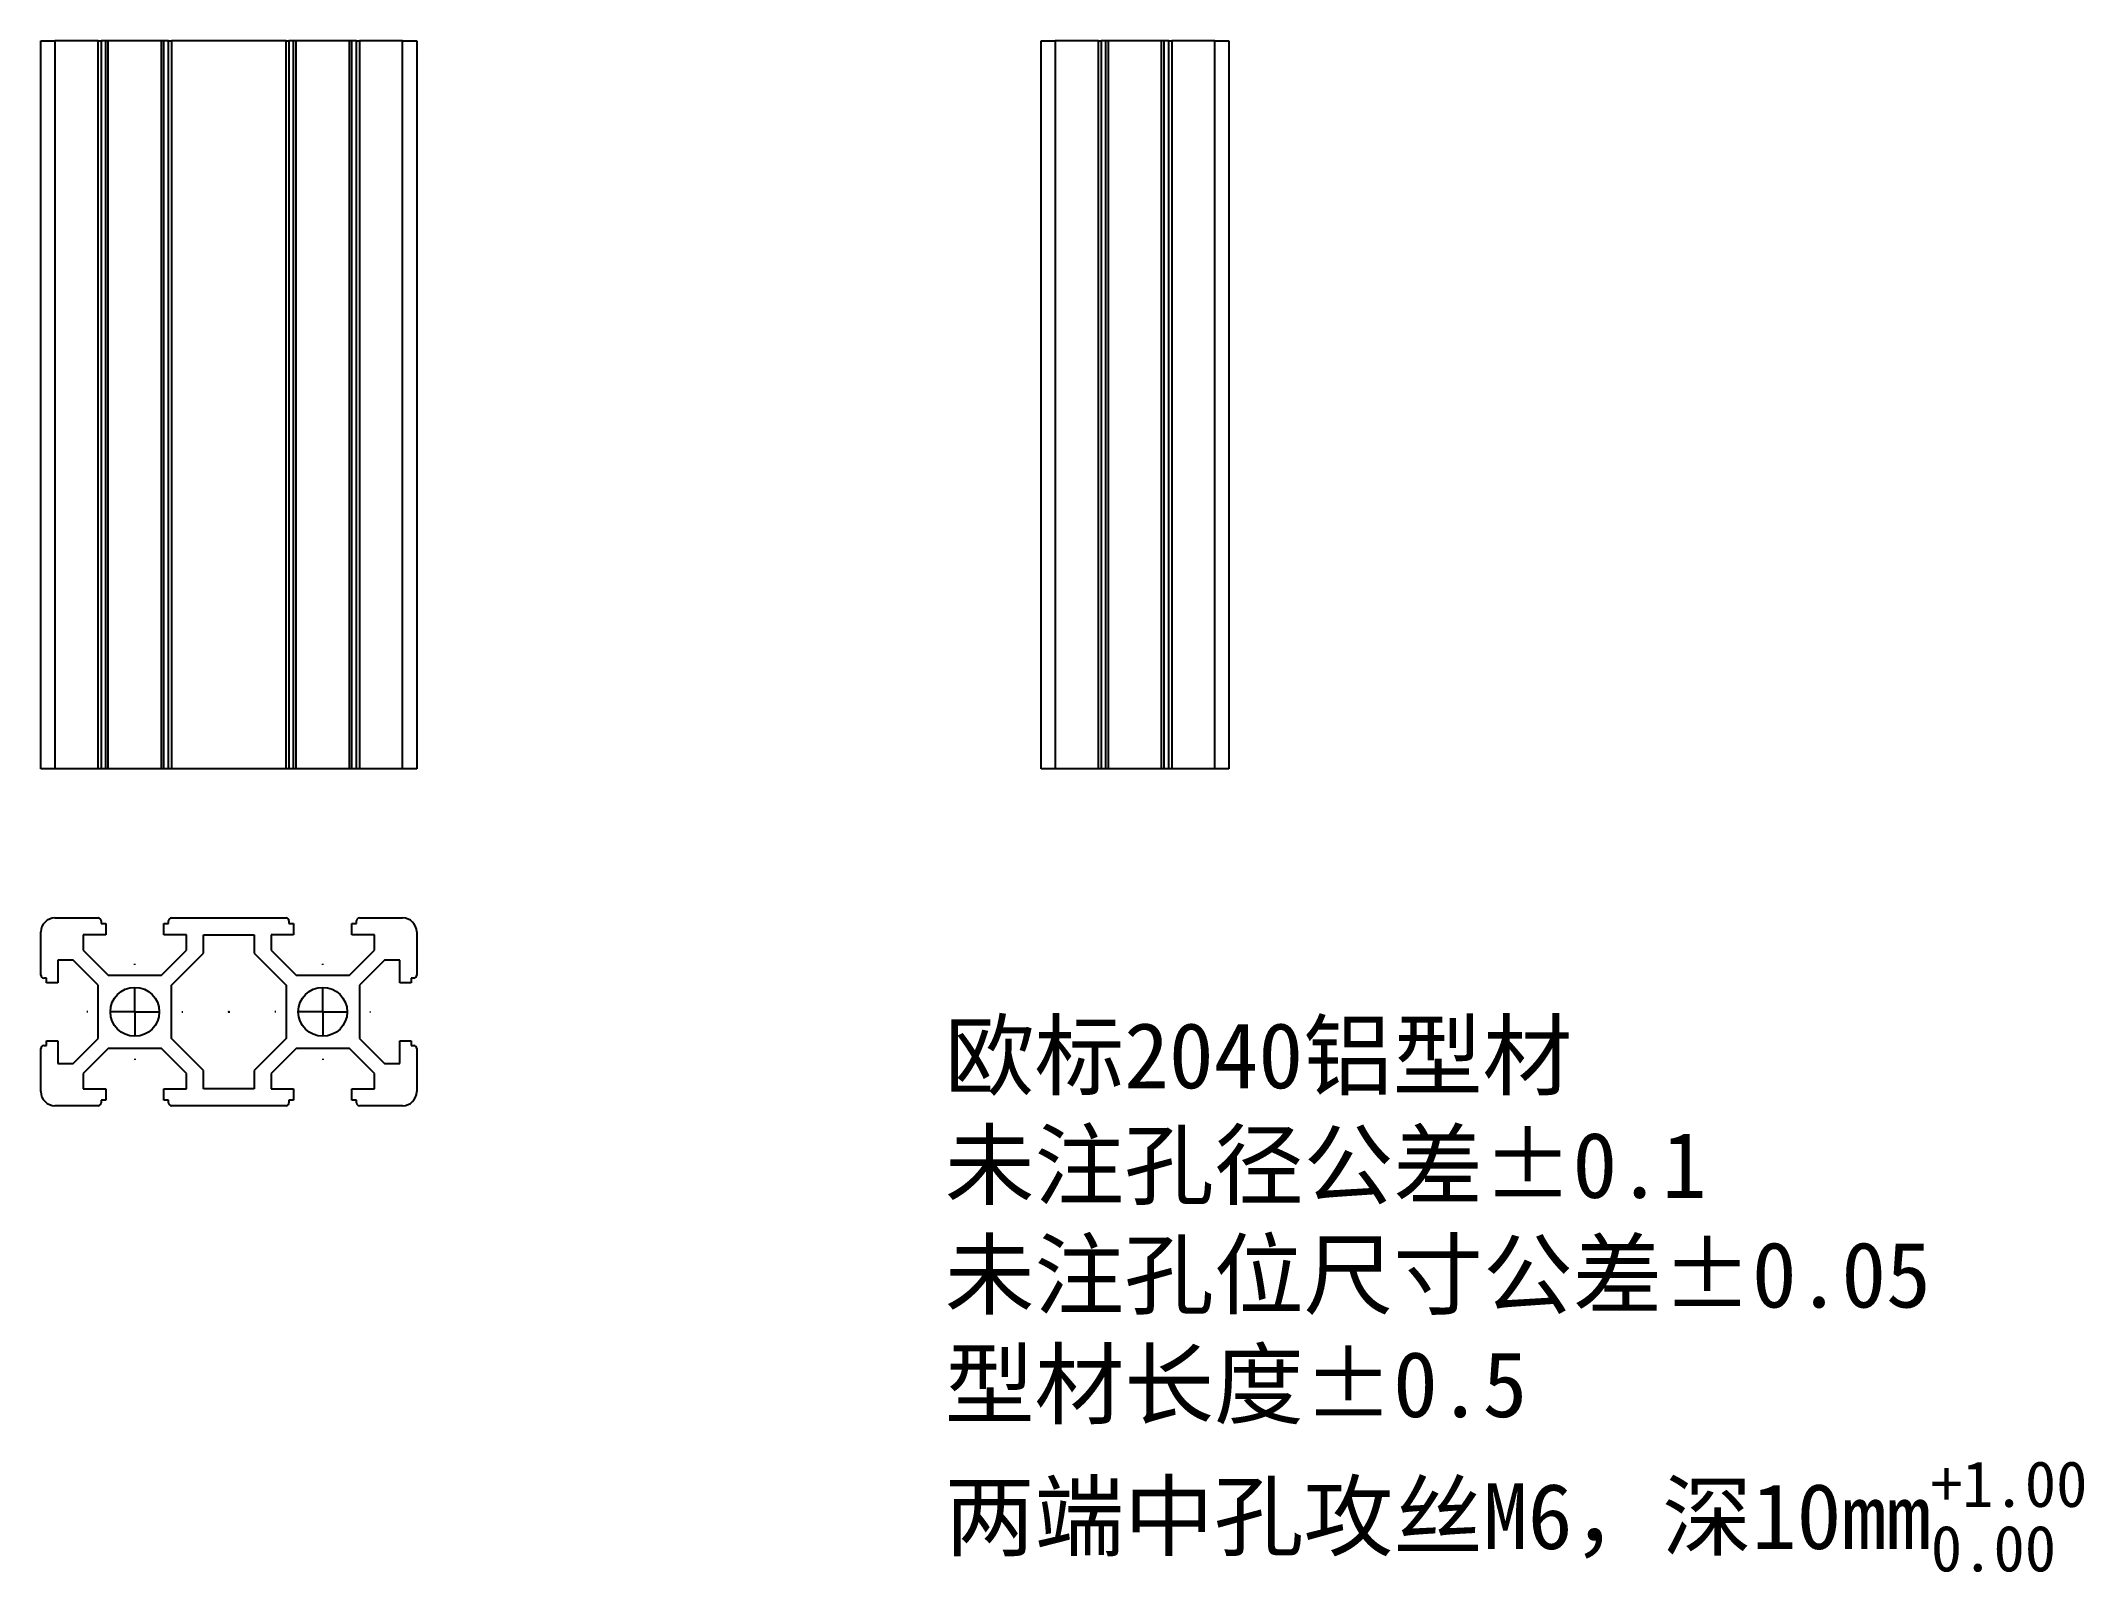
# Model space of a CAD drawing. Header units: millimetres. Extents: x 89 to 307, y 13 to 176.
import ezdxf

# ---------------------------------------------------------------- set-up
doc = ezdxf.new("R2010")
doc.units = ezdxf.units.MM
doc.header["$PDSIZE"] = -1
doc.layers.add('图框', color=7, linetype='Continuous')

# ---------------------------------------------------------------- blocks, each defined once
blk = doc.blocks.new('SW_CENTERMARKSYMBOL_0')
at = {"layer": '图框', "color": 0}
for p, q in [((0, 5), (0, 5.1)), ((0, 0), (0, 2.5)), ((-5, 0), (-5.1, 0)), ((0, 0), (-2.5, 0)), ((0, 0), (0, -2.5)), ((0, 0), (2.5, 0)), ((5, 0), (5.1, 0)), ((0, -5), (0, -5.1))]:
    blk.add_line(p, q, dxfattribs=at)
blk = doc.blocks.new('SW_CENTERMARKSYMBOL_1')
at = {"layer": '图框', "color": 0}
for p, q in [((0, 5), (0, 5.1)), ((0, 0), (0, 2.5)), ((-5, 0), (-5.1, 0)), ((0, 0), (-2.5, 0)), ((0, 0), (0, -2.5)), ((0, 0), (2.5, 0)), ((5, 0), (5.1, 0)), ((0, -5), (0, -5.1))]:
    blk.add_line(p, q, dxfattribs=at)

msp = doc.modelspace()

# ---------------------------------------------------------------- linework, layer by layer
at = {"color": 7, "linetype": 'Continuous', "lineweight": 25}
for p, q in [((89.19, 98.75), (89.19, 176.25)), ((89.19, 176.25), (90.69, 176.25)), ((90.69, 176.25), (90.69, 98.75)), ((95.29, 176.25), (90.69, 176.25)), ((95.29, 98.75), (95.29, 176.25)), ((95.29, 176.25), (95.59, 176.25)), ((95.59, 176.25), (95.59, 98.75)), ((96.09, 176.25), (95.59, 176.25)), ((96.09, 98.75), (96.09, 176.25)), ((96.35, 176.25), (96.09, 176.25)), ((96.35, 98.75), (96.35, 176.25)), ((102.03, 176.25), (96.35, 176.25)), ((102.03, 98.75), (102.03, 176.25)), ((102.29, 176.25), (102.03, 176.25)), ((102.29, 98.75), (102.29, 176.25)), ((102.79, 176.25), (102.29, 176.25)), ((102.79, 98.75), (102.79, 176.25)), ((102.79, 176.25), (103.09, 176.25)), ((103.09, 176.25), (103.09, 98.75)), ((115.29, 176.25), (103.09, 176.25)), ((115.29, 98.75), (115.29, 176.25)), ((115.29, 176.25), (115.59, 176.25)), ((115.59, 176.25), (115.59, 98.75)), ((116.09, 176.25), (115.59, 176.25)), ((116.09, 98.75), (116.09, 176.25)), ((116.35, 176.25), (116.09, 176.25)), ((116.35, 98.75), (116.35, 176.25)), ((122.03, 176.25), (116.35, 176.25)), ((122.03, 98.75), (122.03, 176.25)), ((122.29, 176.25), (122.03, 176.25)), ((122.29, 98.75), (122.29, 176.25)), ((122.79, 176.25), (122.29, 176.25)), ((122.79, 98.75), (122.79, 176.25)), ((122.79, 176.25), (123.09, 176.25)), ((123.09, 176.25), (123.09, 98.75)), ((127.69, 176.25), (123.09, 176.25)), ((127.69, 98.75), (127.69, 176.25)), ((127.69, 176.25), (129.19, 176.25)), ((129.19, 176.25), (129.19, 98.75)), ((195.65, 98.75), (195.65, 176.25)), ((195.65, 176.25), (197.15, 176.25)), ((197.15, 176.25), (197.15, 98.75)), ((201.75, 176.25), (197.15, 176.25)), ((201.75, 98.75), (201.75, 176.25)), ((201.75, 176.25), (202.05, 176.25)), ((202.05, 176.25), (202.05, 98.75)), ((202.55, 176.25), (202.05, 176.25)), ((202.55, 98.75), (202.55, 176.25)), ((202.81, 176.25), (202.55, 176.25)), ((202.81, 98.75), (202.81, 176.25)), ((208.48, 176.25), (202.81, 176.25)), ((208.48, 98.75), (208.48, 176.25)), ((208.75, 176.25), (208.48, 176.25)), ((208.75, 98.75), (208.75, 176.25)), ((209.25, 176.25), (208.75, 176.25)), ((209.25, 98.75), (209.25, 176.25)), ((209.25, 176.25), (209.55, 176.25)), ((209.55, 176.25), (209.55, 98.75)), ((214.15, 176.25), (209.55, 176.25)), ((214.15, 98.75), (214.15, 176.25)), ((214.15, 176.25), (215.65, 176.25)), ((215.65, 176.25), (215.65, 98.75)), ((90.69, 98.75), (89.19, 98.75)), ((95.29, 98.75), (90.69, 98.75)), ((95.59, 98.75), (95.29, 98.75)), ((96.09, 98.75), (95.59, 98.75)), ((96.35, 98.75), (96.09, 98.75)), ((102.03, 98.75), (96.35, 98.75)), ((102.29, 98.75), (102.03, 98.75)), ((102.79, 98.75), (102.29, 98.75)), ((103.09, 98.75), (102.79, 98.75)), ((115.29, 98.75), (103.09, 98.75)), ((115.59, 98.75), (115.29, 98.75)), ((116.09, 98.75), (115.59, 98.75)), ((116.35, 98.75), (116.09, 98.75)), ((122.03, 98.75), (116.35, 98.75)), ((122.29, 98.75), (122.03, 98.75)), ((122.79, 98.75), (122.29, 98.75)), ((123.09, 98.75), (122.79, 98.75)), ((127.69, 98.75), (123.09, 98.75)), ((129.19, 98.75), (127.69, 98.75)), ((197.15, 98.75), (195.65, 98.75)), ((201.75, 98.75), (197.15, 98.75)), ((202.05, 98.75), (201.75, 98.75)), ((202.55, 98.75), (202.05, 98.75)), ((202.81, 98.75), (202.55, 98.75)), ((208.48, 98.75), (202.81, 98.75)), ((208.75, 98.75), (208.48, 98.75)), ((209.25, 98.75), (208.75, 98.75)), ((209.55, 98.75), (209.25, 98.75)), ((214.15, 98.75), (209.55, 98.75)), ((215.65, 98.75), (214.15, 98.75)), ((90.69, 82.88), (95.29, 82.88)), ((103.09, 82.88), (115.29, 82.88)), ((123.09, 82.88), (127.69, 82.88)), ((89.19, 76.78), (89.19, 81.38)), ((96.09, 81.08), (93.69, 81.08)), ((93.69, 81.08), (93.69, 79.44)), ((95.59, 82.58), (95.59, 82.28)), ((95.59, 82.28), (96.09, 82.28)), ((96.09, 82.28), (96.09, 81.08)), ((102.29, 81.08), (102.29, 82.28)), ((102.29, 82.28), (102.79, 82.28)), ((104.69, 81.08), (102.29, 81.08)), ((102.79, 82.28), (102.79, 82.58)), ((104.69, 79.44), (104.69, 81.08)), ((106.49, 81.08), (111.89, 81.08)), ((106.49, 79.12), (106.49, 81.08)), ((111.89, 81.08), (111.89, 79.12)), ((116.09, 81.08), (113.69, 81.08)), ((113.69, 81.08), (113.69, 79.44)), ((115.59, 82.58), (115.59, 82.28)), ((115.59, 82.28), (116.09, 82.28)), ((116.09, 82.28), (116.09, 81.08)), ((122.29, 81.08), (122.29, 82.28)), ((122.29, 82.28), (122.79, 82.28)), ((124.69, 81.08), (122.29, 81.08)), ((122.79, 82.28), (122.79, 82.58)), ((124.69, 79.44), (124.69, 81.08)), ((129.19, 81.38), (129.19, 76.78)), ((92.63, 78.38), (90.99, 78.38)), ((90.99, 78.38), (90.99, 75.98)), ((95.29, 75.72), (92.63, 78.38)), ((93.69, 79.44), (96.35, 76.78)), ((102.03, 76.78), (104.69, 79.44)), ((103.09, 75.72), (106.49, 79.12)), ((111.89, 79.12), (115.29, 75.72)), ((113.69, 79.44), (116.35, 76.78)), ((122.03, 76.78), (124.69, 79.44)), ((125.75, 78.38), (123.09, 75.72)), ((127.39, 78.38), (125.75, 78.38)), ((127.39, 75.98), (127.39, 78.38)), ((89.79, 76.48), (89.49, 76.48)), ((89.79, 75.98), (89.79, 76.48)), ((96.35, 76.78), (102.03, 76.78)), ((116.35, 76.78), (122.03, 76.78)), ((128.89, 76.48), (128.59, 76.48)), ((128.59, 76.48), (128.59, 75.98)), ((90.99, 75.98), (89.79, 75.98)), ((95.29, 70.04), (95.29, 75.72)), ((103.09, 70.04), (103.09, 75.72)), ((115.29, 75.72), (115.29, 70.04)), ((123.09, 75.72), (123.09, 70.04)), ((128.59, 75.98), (127.39, 75.98)), ((89.79, 69.28), (89.79, 69.78)), ((89.79, 69.78), (90.99, 69.78)), ((90.99, 69.78), (90.99, 67.38)), ((92.63, 67.38), (95.29, 70.04)), ((106.49, 66.64), (103.09, 70.04)), ((115.29, 70.04), (111.89, 66.64)), ((123.09, 70.04), (125.75, 67.38)), ((127.39, 67.38), (127.39, 69.78)), ((127.39, 69.78), (128.59, 69.78)), ((128.59, 69.78), (128.59, 69.28)), ((89.19, 64.38), (89.19, 68.98)), ((89.49, 69.28), (89.79, 69.28)), ((96.35, 68.98), (93.69, 66.32)), ((102.03, 68.98), (96.35, 68.98)), ((104.69, 66.32), (102.03, 68.98)), ((116.35, 68.98), (113.69, 66.32)), ((122.03, 68.98), (116.35, 68.98)), ((124.69, 66.32), (122.03, 68.98)), ((128.59, 69.28), (128.89, 69.28)), ((129.19, 68.98), (129.19, 64.38)), ((90.99, 67.38), (92.63, 67.38)), ((93.69, 66.32), (93.69, 64.68)), ((104.69, 64.68), (104.69, 66.32)), ((106.49, 64.68), (106.49, 66.64)), ((111.89, 66.64), (111.89, 64.68)), ((113.69, 66.32), (113.69, 64.68)), ((124.69, 64.68), (124.69, 66.32)), ((125.75, 67.38), (127.39, 67.38)), ((93.69, 64.68), (96.09, 64.68)), ((96.09, 63.48), (95.59, 63.48)), ((95.59, 63.48), (95.59, 63.18)), ((96.09, 64.68), (96.09, 63.48)), ((102.29, 63.48), (102.29, 64.68)), ((102.29, 64.68), (104.69, 64.68)), ((102.79, 63.48), (102.29, 63.48)), ((102.79, 63.18), (102.79, 63.48)), ((111.89, 64.68), (106.49, 64.68)), ((113.69, 64.68), (116.09, 64.68)), ((116.09, 63.48), (115.59, 63.48)), ((115.59, 63.48), (115.59, 63.18)), ((116.09, 64.68), (116.09, 63.48)), ((122.29, 63.48), (122.29, 64.68)), ((122.29, 64.68), (124.69, 64.68)), ((122.79, 63.48), (122.29, 63.48)), ((122.79, 63.18), (122.79, 63.48)), ((95.29, 62.88), (90.69, 62.88)), ((115.29, 62.88), (103.09, 62.88)), ((127.69, 62.88), (123.09, 62.88))]:
    msp.add_line(p, q, dxfattribs=at)
at = {"color": 7, "linetype": 'Continuous'}
for q in [(109.23, 72.88), (109.19, 72.79)]:
    msp.add_line((109.19, 72.88), q, dxfattribs=at)
at = {"color": 7, "linetype": 'Continuous', "lineweight": 25}
for centre in [(99.19, 72.88), (119.19, 72.88)]:
    msp.add_circle(centre, 2.6, dxfattribs=at)
for centre, radius, start, end in [((90.69, 81.38), 1.5, 90, 180), ((95.29, 82.58), 0.3, 0, 90), ((103.09, 82.58), 0.3, 90, 180), ((115.29, 82.58), 0.3, 0, 90), ((123.09, 82.58), 0.3, 90, 180), ((127.69, 81.38), 1.5, 0, 90), ((89.49, 76.78), 0.3, 180, 270), ((128.89, 76.78), 0.3, 270, 0), ((89.49, 68.98), 0.3, 90, 180), ((128.89, 68.98), 0.3, 0, 90), ((90.69, 64.38), 1.5, 180, 270), ((95.29, 63.18), 0.3, 270, 360), ((103.09, 63.18), 0.3, 180, 270), ((115.29, 63.18), 0.3, 270, 0), ((123.09, 63.18), 0.3, 180, 270), ((127.69, 64.38), 1.5, 270, 0)]:
    msp.add_arc(centre, radius, start, end, dxfattribs=at)
at = {"color": 7, "linetype": 'Continuous'}
msp.add_point((109.19, 72.88), dxfattribs=at)

# ---------------------------------------------------------------- block references
at = {"layer": '图框'}
for name, p in [('SW_CENTERMARKSYMBOL_0', (99.19, 72.88)), ('SW_CENTERMARKSYMBOL_1', (119.19, 72.88))]:
    msp.add_blockref(name, p, dxfattribs=at)

# ---------------------------------------------------------------- texts
at = {"insert": (185.4, 71.74), "char_height": 7, "attachment_point": 1}
msp.add_mtext_dynamic_manual_height_columns('{\\fSimSun|b0|i0|c134|p2;欧标}2040{\\fSimSun|b0|i0|c134|p2;铝型材\\P未注孔径公差%%P0.1\\P未注孔位尺寸公差%%P0.05\\P型材长度%%P0.5\\P\\A1;两端中孔攻丝M6，深10mm\\H0.7x;\\S+1.00^ 0.00;}', width=156.9619, gutter_width=17.5, heights=[78.18], dxfattribs=at)

doc.saveas('drawing.dxf')
